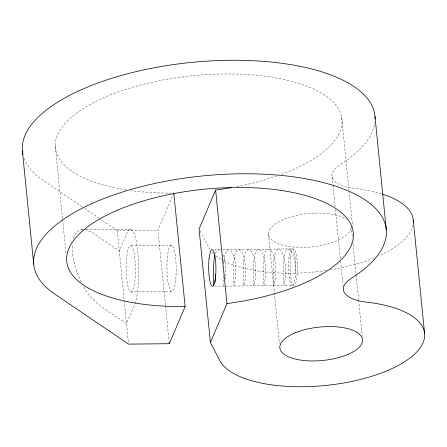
<?xml version="1.0" encoding="UTF-8"?>
<svg xmlns="http://www.w3.org/2000/svg" width="447" height="447" viewBox="0 0 447 447"><rect width="100%" height="100%" fill="white"/><g stroke="black" fill="none" stroke-linecap="round" stroke-linejoin="round"><path stroke-width="0.34" stroke-dasharray="2.23 1.68" d="M73.459 238.285L73.727 236.988L76.761 232.032L81.108 229.613L83.198 229.59M165.44 304.949L157.981 230.194L173.257 194.35M85.98 229.562L131.195 229.099M99.402 218.471L117.243 230.607L157.981 230.194M131.038 245.643L171.777 245.224M214.275 249.666L221.908 249.588M222.606 249.582L292.031 248.873M214.476 286.231L292.232 285.432A18.288 3.621 89.4 0 0 295.221 258.36A18.288 3.621 89.4 0 0 288.941 257.668A18.288 3.621 89.4 0 0 292.232 285.432M130.602 291.969A23.272 4.61 89.4 0 0 134.921 259.182A23.272 4.61 89.4 0 0 126.937 255.271A23.272 4.61 89.4 0 0 130.602 291.969L171.335 291.55A23.272 4.61 89.4 0 0 175.66 258.763A23.272 4.61 89.4 0 0 167.675 254.851A23.272 4.61 89.4 0 0 171.335 291.55M81.108 229.613L82.455 229.68M85.142 229.819L86.483 229.887L92.518 232.837L119.282 251.046L127.194 232.485A39.9 7.901 89.4 0 1 137.687 250.745A39.9 7.901 89.4 0 1 135.044 303.563M82.131 206.726L41.66 179.342A177.141 71.486 -5.7 0 1 24.026 158.193M84.433 208.291L98.826 218.08M83.952 286.829C92.663 304.401 111.471 312.682 126.535 323.695L134.446 305.133A39.9 7.901 89.4 0 0 134.849 304.116M200.032 230.797L209.034 248.085A103.9 41.929 -5.7 0 0 209.978 249.549M81.32 282.146C75.526 270.368 71.621 257.36 72.23 244.129M341.698 117.315L348.984 190.165M349.023 190.685L352.644 226.847M351.253 226.271L352.426 238.039M352.979 243.576L356.019 274.033M356.086 274.721L358.572 299.641M358.645 300.334L362.238 336.328M332.138 176.861L332.898 184.471M332.965 185.164L335.105 206.62M335.384 209.392L340.29 258.534M340.564 261.305L343.05 286.22M268.513 234.222L279.425 343.587M165.513 305.636L169.1 341.631M117.243 230.607L128.44 342.765M55.283 146.108L62.535 218.784M62.608 219.477L66.027 253.561M412.95 225.366A103.9 41.929 -5.7 0 1 378.765 255.919M373.781 258.031A103.9 41.929 -5.7 0 1 330.506 269.787M326.025 270.485A103.9 41.929 -5.7 0 1 246.945 268.915L241.911 267.664A103.9 41.929 -5.7 0 1 222.26 259.953M221.131 259.294A103.9 41.929 -5.7 0 1 215.605 255.46M213.66 253.756A103.9 41.929 -5.7 0 1 211.867 251.918M381.453 193.869A103.9 41.929 -5.7 0 0 356.315 188.746L355.633 188.656A41.588 16.779 -5.7 0 1 337.2 166.781L344.777 161.568A177.141 71.486 -5.7 0 0 374.888 122.227M126.345 189.947A144.001 58.11 -5.7 0 1 86.439 106.57A144.001 58.11 -5.7 0 1 303.032 84.796A144.001 58.11 -5.7 0 1 281.152 174.38M276.799 175.945A144.001 58.11 -5.7 0 1 236.48 186.662M171.257 193.087A144.001 58.11 -5.7 0 1 130.926 190.606M351.085 228.4A41.56 16.774 -5.7 0 1 291.081 246.817A41.56 16.774 -5.7 0 1 282.521 219.89L284.521 219.052A41.56 16.774 -5.7 0 1 346.364 219.248M223.886 261.529A18.076 5.878 86.4 0 1 230.848 250.912A18.076 5.878 86.4 0 1 235.63 274.056A18.076 1.212 -87.7 0 1 233.658 284.622A18.076 1.212 -87.7 0 1 233.859 261.428A18.076 5.878 86.4 0 1 240.827 250.806A18.076 5.878 86.4 0 1 245.61 273.955A18.076 1.212 -87.7 0 1 243.637 284.521A18.076 1.212 -87.7 0 1 243.838 261.327A18.076 5.878 86.4 0 1 250.806 250.706A18.076 5.878 86.4 0 1 255.589 273.849M215.404 253.572A18.076 5.878 86.4 0 1 220.868 251.013M222.952 254.505A18.076 5.878 86.4 0 1 225.651 274.156A18.076 1.212 -87.7 0 1 225.277 279.057M224.081 285.862A18.076 1.212 -87.7 0 1 223.377 274.793M223.751 263.696A18.076 1.212 -87.7 0 1 223.88 261.529M255.595 273.849A18.076 1.212 -87.7 0 1 253.617 284.421A18.076 1.212 -87.7 0 1 253.818 261.221A18.076 5.878 86.4 0 1 260.785 250.605A18.076 5.878 86.4 0 1 265.568 273.748A18.076 1.212 -87.7 0 1 263.596 284.314A18.076 1.212 -87.7 0 1 263.797 261.121A18.076 5.878 86.4 0 1 270.765 250.499A18.076 5.878 86.4 0 1 275.548 273.648A18.076 1.212 -87.7 0 1 273.575 284.214A18.076 1.212 -87.7 0 1 273.776 261.02A18.076 5.878 86.4 0 1 280.744 250.398A18.076 5.878 86.4 0 1 285.527 273.542A18.076 1.212 -87.7 0 1 283.554 284.113A18.076 1.212 -87.7 0 1 283.756 260.914A18.076 5.878 86.4 0 1 290.723 250.298A18.076 5.878 86.4 0 1 295.506 273.441M290.572 257.651A18.288 3.621 89.4 0 0 293.863 285.415A18.288 3.621 89.4 0 0 296.853 258.344A18.288 3.621 89.4 0 0 290.572 257.651"/><path stroke-width="0.67" d="M231.781 187.539A144.001 58.11 -5.7 0 1 218.158 189.712L215.622 190.104L199.066 228.948L210.397 342.463L220.365 361.601A103.9 41.929 -5.7 0 0 253.242 381.179L258.271 382.431A103.9 41.929 -5.7 0 0 408.899 358.796A103.9 41.929 -5.7 0 0 367.646 302.261L366.965 302.172A41.588 16.779 -5.7 0 1 348.531 280.297L356.108 275.084A177.141 71.486 -5.7 0 0 331.858 184.969A177.141 71.486 -5.7 0 0 104.553 198.295A177.141 71.486 -5.7 0 0 52.992 292.858L128.574 344.123L169.312 343.709L185.131 306.586L173.799 193.07M210.397 342.463L226.953 303.619L215.622 190.104M226.953 303.619L229.49 303.228A144.001 58.11 -5.7 0 0 331.881 206.123A144.001 58.11 -5.7 0 0 91.395 224.143A144.001 58.11 -5.7 0 0 184.633 306.592L185.131 306.586M413.279 220.053L424.611 333.568M374.988 116.421L386.32 229.937M169.173 342.324L169.312 343.709M22.372 150.633L33.704 264.149M382.615 194.233A103.9 41.929 -5.7 0 1 413.319 222.695M22.942 154.444A177.141 71.486 -5.7 0 1 191.21 62.435A177.141 71.486 -5.7 0 1 375.083 118.991M215.677 274.262A18.076 1.212 -87.7 0 1 215.298 279.163M215.214 280.023A18.076 1.212 -87.7 0 1 214.957 282.314M213.884 285.711A18.076 1.212 -87.7 0 1 213.901 261.635A18.076 5.878 86.4 0 1 214.929 255.047M295.853 332.568L293.847 333.406A41.56 16.774 -5.7 0 0 307.178 360.779A41.56 16.774 -5.7 0 0 362.092 337.72A41.56 16.774 -5.7 0 0 295.853 332.568M209.101 258.483A18.288 3.621 89.4 0 0 212.392 286.253A18.288 3.621 89.4 0 0 215.381 259.176A18.288 3.621 89.4 0 0 209.101 258.483"/></g></svg>
